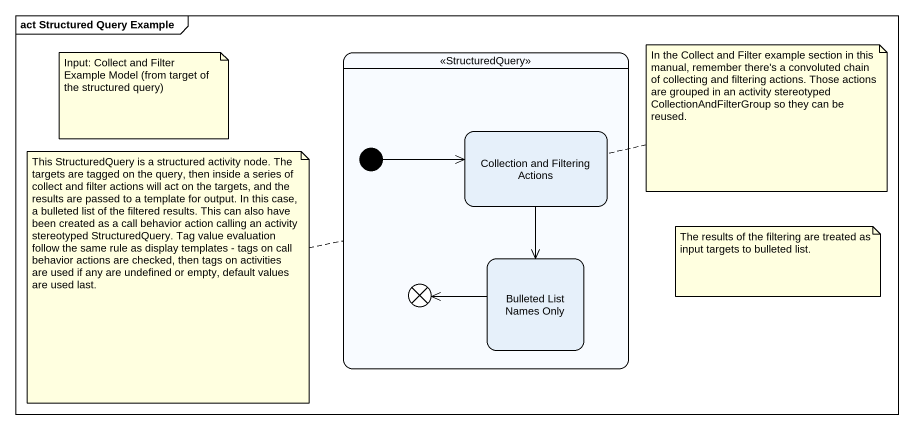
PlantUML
@startuml
mainframe act Structured Query Example
hide empty description
state " " as state1 <<StructuredQuery>> {
  state "Collection and Filtering Actions" as Collection_and_Filtering
  state flowfinal1 <<end>>
  state "Bulleted List Names Only" as Bulleted_List_Names_Only
  [*] -right-> Collection_and_Filtering
}
Collection_and_Filtering --> Bulleted_List_Names_Only
Bulleted_List_Names_Only -left-> flowfinal1
note as N1
  Input: Collect and Filter Example Model (from target of the structured query)
end note
note right of Collection_and_Filtering : In the Collect and Filter example section in this manual, remember there's a convoluted chain of collecting and filtering actions. Those actions are grouped in an activity stereotyped CollectionAndFilterGroup so they can be reused.
note left of state1 : This StructuredQuery is a structured activity node. The targets are tagged on the query, then inside a series of collect and filter actions will act on the targets, and the results are passed to a template for output. In this case, a bulleted list of the filtered results. This can also have been created as a call behavior action calling an activity stereotyped StructuredQuery. Tag value evaluation follow the same rule as display templates - tags on call behavior actions are checked, then tags on activities are used if any are undefined or empty, default values are used last.
note as N4
  The results of the filtering are treated as input targets to bulleted list.
end note
@enduml
